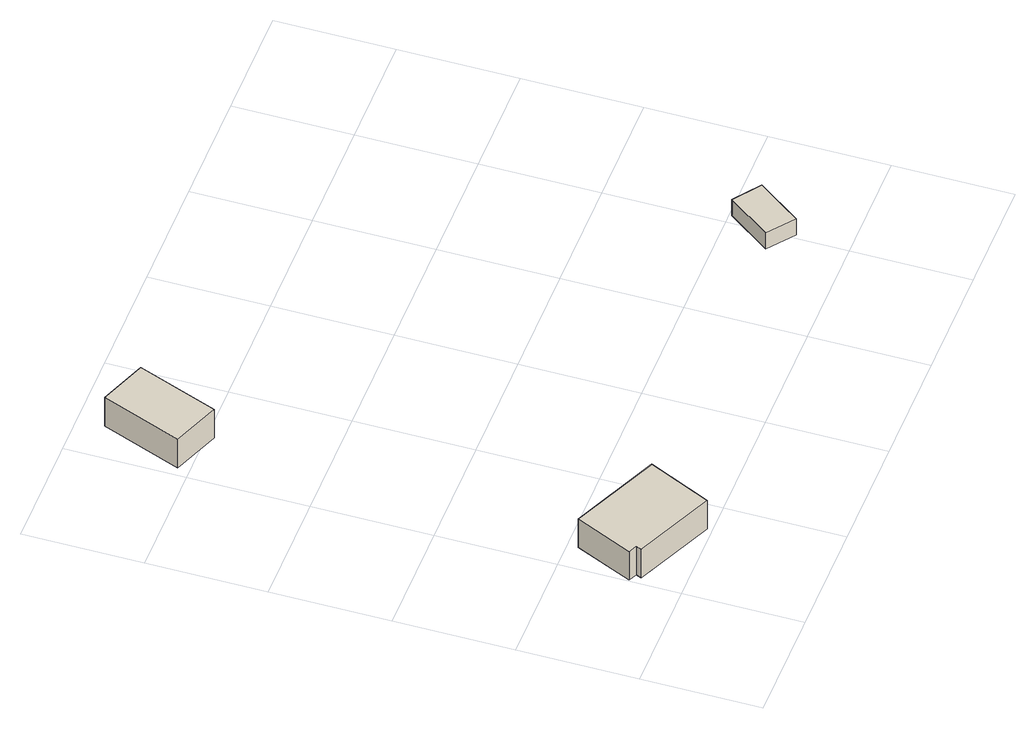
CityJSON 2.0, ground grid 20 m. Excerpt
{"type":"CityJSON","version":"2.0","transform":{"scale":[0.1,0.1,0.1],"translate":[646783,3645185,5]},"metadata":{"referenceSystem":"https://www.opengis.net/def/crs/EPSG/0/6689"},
"CityObjects":{
"building1":{"type":"Building","attributes":{"対照番号":"32212","class":"3001","usage":"401","yearOfConstruction":1926,"measuredHeight":7.9,"storeysAboveGround":1,"storeysBelowGround":0,"RiverFloodingRiskAttribute.description":"1","RiverFloodingRiskAttribute.rank":"1","RiverFloodingRiskAttribute.depth":0.24,"RiverFloodingRiskAttribute.adminType":"1","RiverFloodingRiskAttribute.scale":"1","RiverFloodingRiskAttribute.duration":25.7,"HighTideRiskAttribute.description":"1","HighTideRiskAttribute.rankOrg":"4","HighTideRiskAttribute.depth":2.26,"BuildingDetailAttribute.totalFloorArea":116,"BuildingDetailAttribute.buildingFootprintArea":116,"BuildingDetailAttribute.buildingStructureType":"601","BuildingDetailAttribute.buildingStructureOrgType":"601","BuildingDetailAttribute.urbanPlanType":"21","BuildingDetailAttribute.majorUsage":"401","BuildingDetailAttribute.orgUsage2":"4011","BuildingDetailAttribute.surveyYear":2022,"BuildingIDAttribute.prefecture":"43","BuildingIDAttribute.city":"43206"},"geometry":[{"type":"Solid","lod":"1","boundaries":[[[[0,1,2,3,4,5]],[[4,6,7,5]],[[3,8,6,4]],[[2,9,8,3]],[[1,10,9,2]],[[0,11,10,1]],[[5,7,11,0]],[[6,8,9,10,11,7]]]]}]},
"building2":{"type":"Building","attributes":{"対照番号":"32286","class":"3001","usage":"411","yearOfConstruction":1993,"measuredHeight":6.5,"storeysAboveGround":2,"storeysBelowGround":0,"RiverFloodingRiskAttribute.description":"1","RiverFloodingRiskAttribute.rank":"3","RiverFloodingRiskAttribute.depth":3.3,"RiverFloodingRiskAttribute.adminType":"1","RiverFloodingRiskAttribute.scale":"2","RiverFloodingRiskAttribute.duration":28.8,"HighTideRiskAttribute.description":"1","HighTideRiskAttribute.rankOrg":"4","HighTideRiskAttribute.depth":1.86,"BuildingDetailAttribute.totalFloorArea":160,"BuildingDetailAttribute.buildingFootprintArea":80,"BuildingDetailAttribute.buildingStructureType":"604","BuildingDetailAttribute.buildingStructureOrgType":"604","BuildingDetailAttribute.urbanPlanType":"21","BuildingDetailAttribute.majorUsage":"411","BuildingDetailAttribute.orgUsage2":"4111","BuildingDetailAttribute.surveyYear":2022,"BuildingIDAttribute.prefecture":"43","BuildingIDAttribute.city":"43206"},"geometry":[{"type":"Solid","lod":"1","boundaries":[[[[12,13,14,15]],[[14,16,17,15]],[[13,18,16,14]],[[12,19,18,13]],[[15,17,19,12]],[[16,18,19,17]]]]}]},
"building3":{"type":"Building","attributes":{"class":"3001","usage":"461","yearOfConstruction":"0001","measuredHeight":3.7,"storeysAboveGround":9999,"storeysBelowGround":9999,"RiverFloodingRiskAttribute.description":"1","RiverFloodingRiskAttribute.rank":"1","RiverFloodingRiskAttribute.depth":0.01,"RiverFloodingRiskAttribute.adminType":"1","RiverFloodingRiskAttribute.scale":"1","RiverFloodingRiskAttribute.duration":29.3,"HighTideRiskAttribute.description":"1","HighTideRiskAttribute.rankOrg":"4","HighTideRiskAttribute.depth":1.76,"BuildingDetailAttribute.totalFloorArea":-9999,"BuildingDetailAttribute.buildingFootprintArea":-9999,"BuildingDetailAttribute.buildingStructureType":"611","BuildingDetailAttribute.buildingStructureOrgType":"611","BuildingDetailAttribute.urbanPlanType":"21","BuildingDetailAttribute.majorUsage":"461","BuildingDetailAttribute.orgUsage2":"9999","BuildingDetailAttribute.surveyYear":"0001","BuildingIDAttribute.prefecture":"43","BuildingIDAttribute.city":"43206"},"geometry":[{"type":"Solid","lod":"1","boundaries":[[[[20,21,22,23]],[[22,24,25,23]],[[21,26,24,22]],[[20,27,26,21]],[[23,25,27,20]],[[24,26,27,25]]]]}]}
},
"vertices":[
[149,9,1],[14,70,1],[18,79,1],[3,86,1],[47,183,1],[198,115,1],[47,183,61],[198,115,61],[3,86,61],[18,79,61],[14,70,61],[149,9,61],
[96,788,2],[15,819,2],[67,955,2],[148,924,2],[67,955,63],[148,924,63],[15,819,63],[96,788,63],
[803,87,7],[758,121,7],[812,194,7],[857,161,7],[812,194,41],[857,161,41],[758,121,41],[803,87,41]
]}
